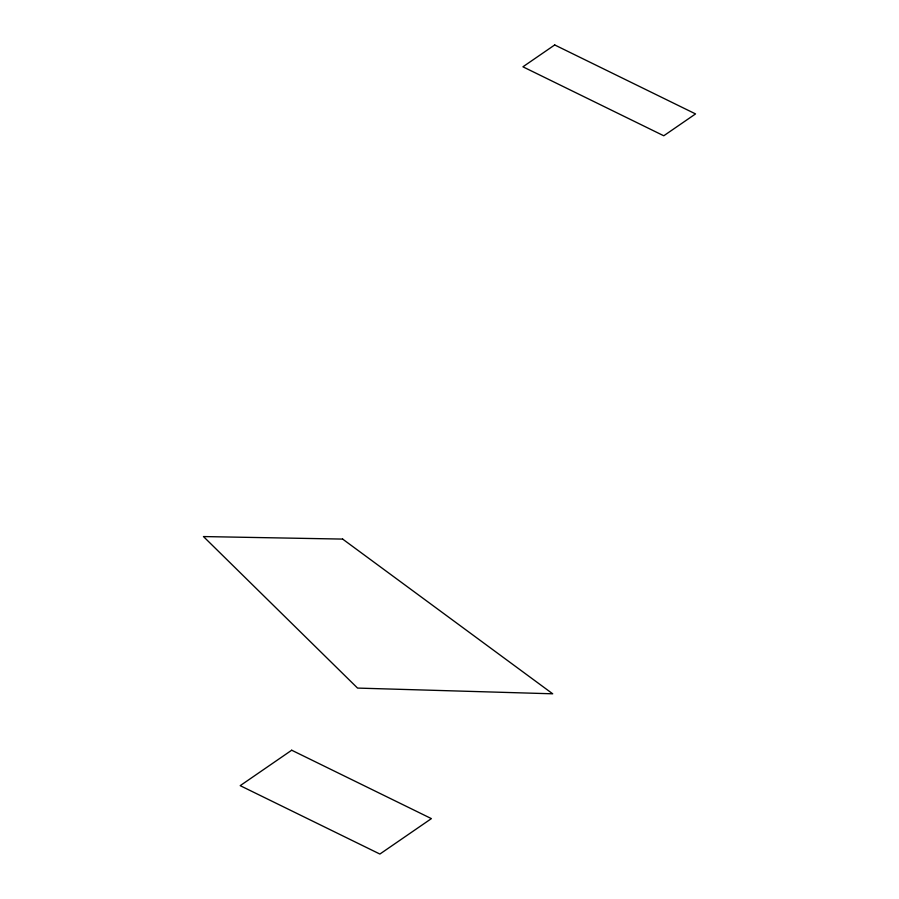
<?xml version="1.0" encoding="UTF-8"?>
<svg xmlns="http://www.w3.org/2000/svg" width="899" height="899" viewBox="0 0 899 899"><rect width="100%" height="100%" fill="white"/><g stroke="black" fill="none" stroke-linecap="round" stroke-linejoin="round"><path stroke-width="1.35" d="M554.705 44.95L522.926 66.807L663.765 135.771L695.545 113.915L554.705 44.95M291.703 750.216L240.202 785.659L379.884 854.05L431.396 818.618L291.703 750.216M342.654 539.085L203.455 536.557L357.555 688.083L552.705 693.803L342.654 539.085"/></g></svg>
